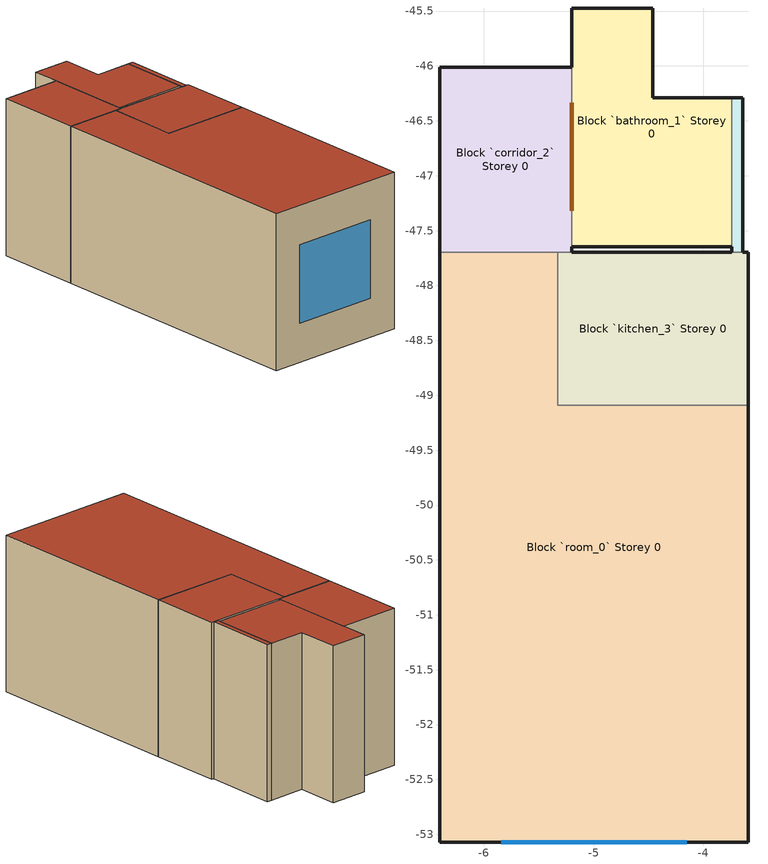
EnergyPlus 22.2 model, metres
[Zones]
Block `corridor_2` Storey 0
 floor ground (Medium Floor): -5.2,-46.01 -5.2,-47.7 -6.4,-47.7 -6.4,-46.01 z0
 wall outside (Medium Exterior Wall): -5.2,-46.01 -6.4,-46.01 -6.4,-47.7 / -5.2,-47.7 -5.2,-47.65 z0:3
 wall to Block `kitchen_3` Storey 0 (Medium Partitions): -5.33,-47.7 -5.2,-47.7 z0:3
 wall to Block `room_0` Storey 0 (Medium Partitions): -6.4,-47.7 -5.33,-47.7 z0:3
 wall to Block `bathroom_1` Storey 0 (Medium Partitions): -5.2,-47.65 -5.2,-46.01 z0:3
 door inside (Medium Furnishings): -5.2,-47.32 -5.2,-46.34 z0:2.1
 roof outside (Medium Roof/Ceiling): -5.2,-47.7 -5.2,-46.01 -6.4,-46.01 -6.4,-47.7 z3
Block `bathroom_1` Storey 0
 floor ground (Medium Floor): -4.46,-45.47 -4.46,-46.29 -3.74,-46.29 -3.74,-47.65 -5.2,-47.65 -5.2,-45.47 z0
 wall outside (Medium Exterior Wall): -5.2,-47.65 -3.74,-47.65 / -3.74,-46.29 -4.46,-46.29 -4.46,-45.47 -5.2,-45.47 -5.2,-46.01 z0:3
 wall to Block `shaft_4` Storey 0 (Medium Partitions): -3.74,-47.65 -3.74,-46.29 z0:3
 roof outside (Medium Roof/Ceiling): -3.74,-47.65 -3.74,-46.29 -4.46,-46.29 -4.46,-45.47 -5.2,-45.47 -5.2,-47.65 z3
Block `shaft_4` Storey 0
 floor ground (Medium Floor): -3.64,-46.29 -3.64,-47.7 -3.74,-47.7 -3.74,-46.29 z0
 wall outside (Medium Exterior Wall): -3.64,-47.7 -3.64,-46.29 -3.74,-46.29 / -3.74,-47.65 -3.74,-47.7 z0:3
 wall to Block `kitchen_3` Storey 0 (Medium Partitions): -3.74,-47.7 -3.64,-47.7 z0:3
 roof outside (Medium Roof/Ceiling): -3.64,-47.7 -3.64,-46.29 -3.74,-46.29 -3.74,-47.7 z3
Block `kitchen_3` Storey 0
 floor ground (Medium Floor): -3.59,-47.7 -3.59,-49.09 -5.33,-49.09 -5.33,-47.7 z0
 wall outside (Medium Exterior Wall): -3.59,-49.09 -3.59,-47.7 -3.64,-47.7 / -3.74,-47.7 -5.2,-47.7 z0:3
 wall to Block `room_0` Storey 0 (Medium Partitions): -5.33,-47.7 -5.33,-49.09 -3.59,-49.09 z0:3
 roof outside (Medium Roof/Ceiling): -3.59,-49.09 -3.59,-47.7 -5.33,-47.7 -5.33,-49.09 z3
Block `room_0` Storey 0
 floor ground (Medium Floor): -3.59,-49.09 -3.59,-53.07 -6.4,-53.07 -6.4,-47.7 -5.33,-47.7 -5.33,-49.09 z0
 wall outside (Medium Exterior Wall): -6.4,-47.7 -6.4,-53.07 -3.59,-53.07 -3.59,-49.09 z0:3
 window (Sgl Clr 6mm): -5.84,-53.07 -4.15,-53.07 z0.75:2.25
 roof outside (Medium Roof/Ceiling): -3.59,-53.07 -3.59,-49.09 -5.33,-49.09 -5.33,-47.7 -6.4,-47.7 -6.4,-53.07 z3
[BUILDING]
North Axis=0; Terrain=Suburbs; Loads Convergence Tolerance Value=0.04; Temperature Convergence Tolerance Value=0.4; Solar Distribution=FullInteriorAndExterior; Maximum Number of Warmup Days=25; Minimum Number of Warmup Days=6
[SITE:LOCATION]
San Francisco Intl Ap: Latitude=37.62; Longitude=-8; Time Zone=2; Elevation=0
[MATERIAL] Thermal Absorptance=0.9; Solar Absorptance=0.7; Visible Absorptance=0.7
Name | Roughness | Thickness | Conductivity | Density | Specific Heat
F16 Acoustic tile | MediumSmooth | 0.0191 | 0.06 | 368 | 590
G01a 19mm gypsum board | MediumSmooth | 0.019 | 0.16 | 800 | 1090
G05 25mm wood | MediumSmooth | 0.0254 | 0.15 | 608 | 1630
I02 50mm insulation board | MediumRough | 0.0508 | 0.03 | 43 | 1210
M01 100mm brick | MediumRough | 0.1016 | 0.89 | 1920 | 790
M14a 100mm heavyweight concrete | MediumRough | 0.1016 | 1.95 | 2240 | 900
[MATERIAL:AIRGAP]
Name | Thermal Resistance
F04 Wall air space resistance | 0.15
F05 Ceiling air space resistance | 0.18
[WINDOWMATERIAL:GLAZING]
CLEAR 6MM: Optical Data Type=SpectralAverage; Thickness=0.006; Solar Transmittance at Normal Incidence=0.775; Front Side Solar Reflectance at Normal Incidence=0.071; Back Side Solar Reflectance at Normal Incidence=0.071; Visible Transmittance at Normal Incidence=0.881; Front Side Visible Reflectance at Normal Incidence=0.08; Back Side Visible Reflectance at Normal Incidence=0.08; Infrared Transmittance at Normal Incidence=0; Front Side Infrared Hemispherical Emissivity=0.84; Back Side Infrared Hemispherical Emissivity=0.84; Conductivity=0.9; Dirt Correction Factor for Solar and Visible Transmittance=1; Solar Diffusing=No; Youngs modulus=72000000000; Poissons ratio=0.22
[CONSTRUCTION]
Medium Exterior Wall: M01 100mm brick, I02 50mm insulation board, F04 Wall air space resistance, G01a 19mm gypsum board
Medium Roof/Ceiling: M14a 100mm heavyweight concrete, F05 Ceiling air space resistance, F16 Acoustic tile
Medium Partitions: G01a 19mm gypsum board, F04 Wall air space resistance, G01a 19mm gypsum board
Medium Floor: F16 Acoustic tile, F05 Ceiling air space resistance, M14a 100mm heavyweight concrete
Medium Furnishings: G05 25mm wood
Sgl Clr 6mm: CLEAR 6MM
[ZONE] Type=1; Multiplier=1; Ceiling Height=autocalculate; Volume=autocalculate; Floor Area=autocalculate; Part of Total Floor Area=Yes
Block `corridor_2` Storey 0; Block `bathroom_1` Storey 0; Block `shaft_4` Storey 0; Block `kitchen_3` Storey 0; Block `room_0` Storey 0
